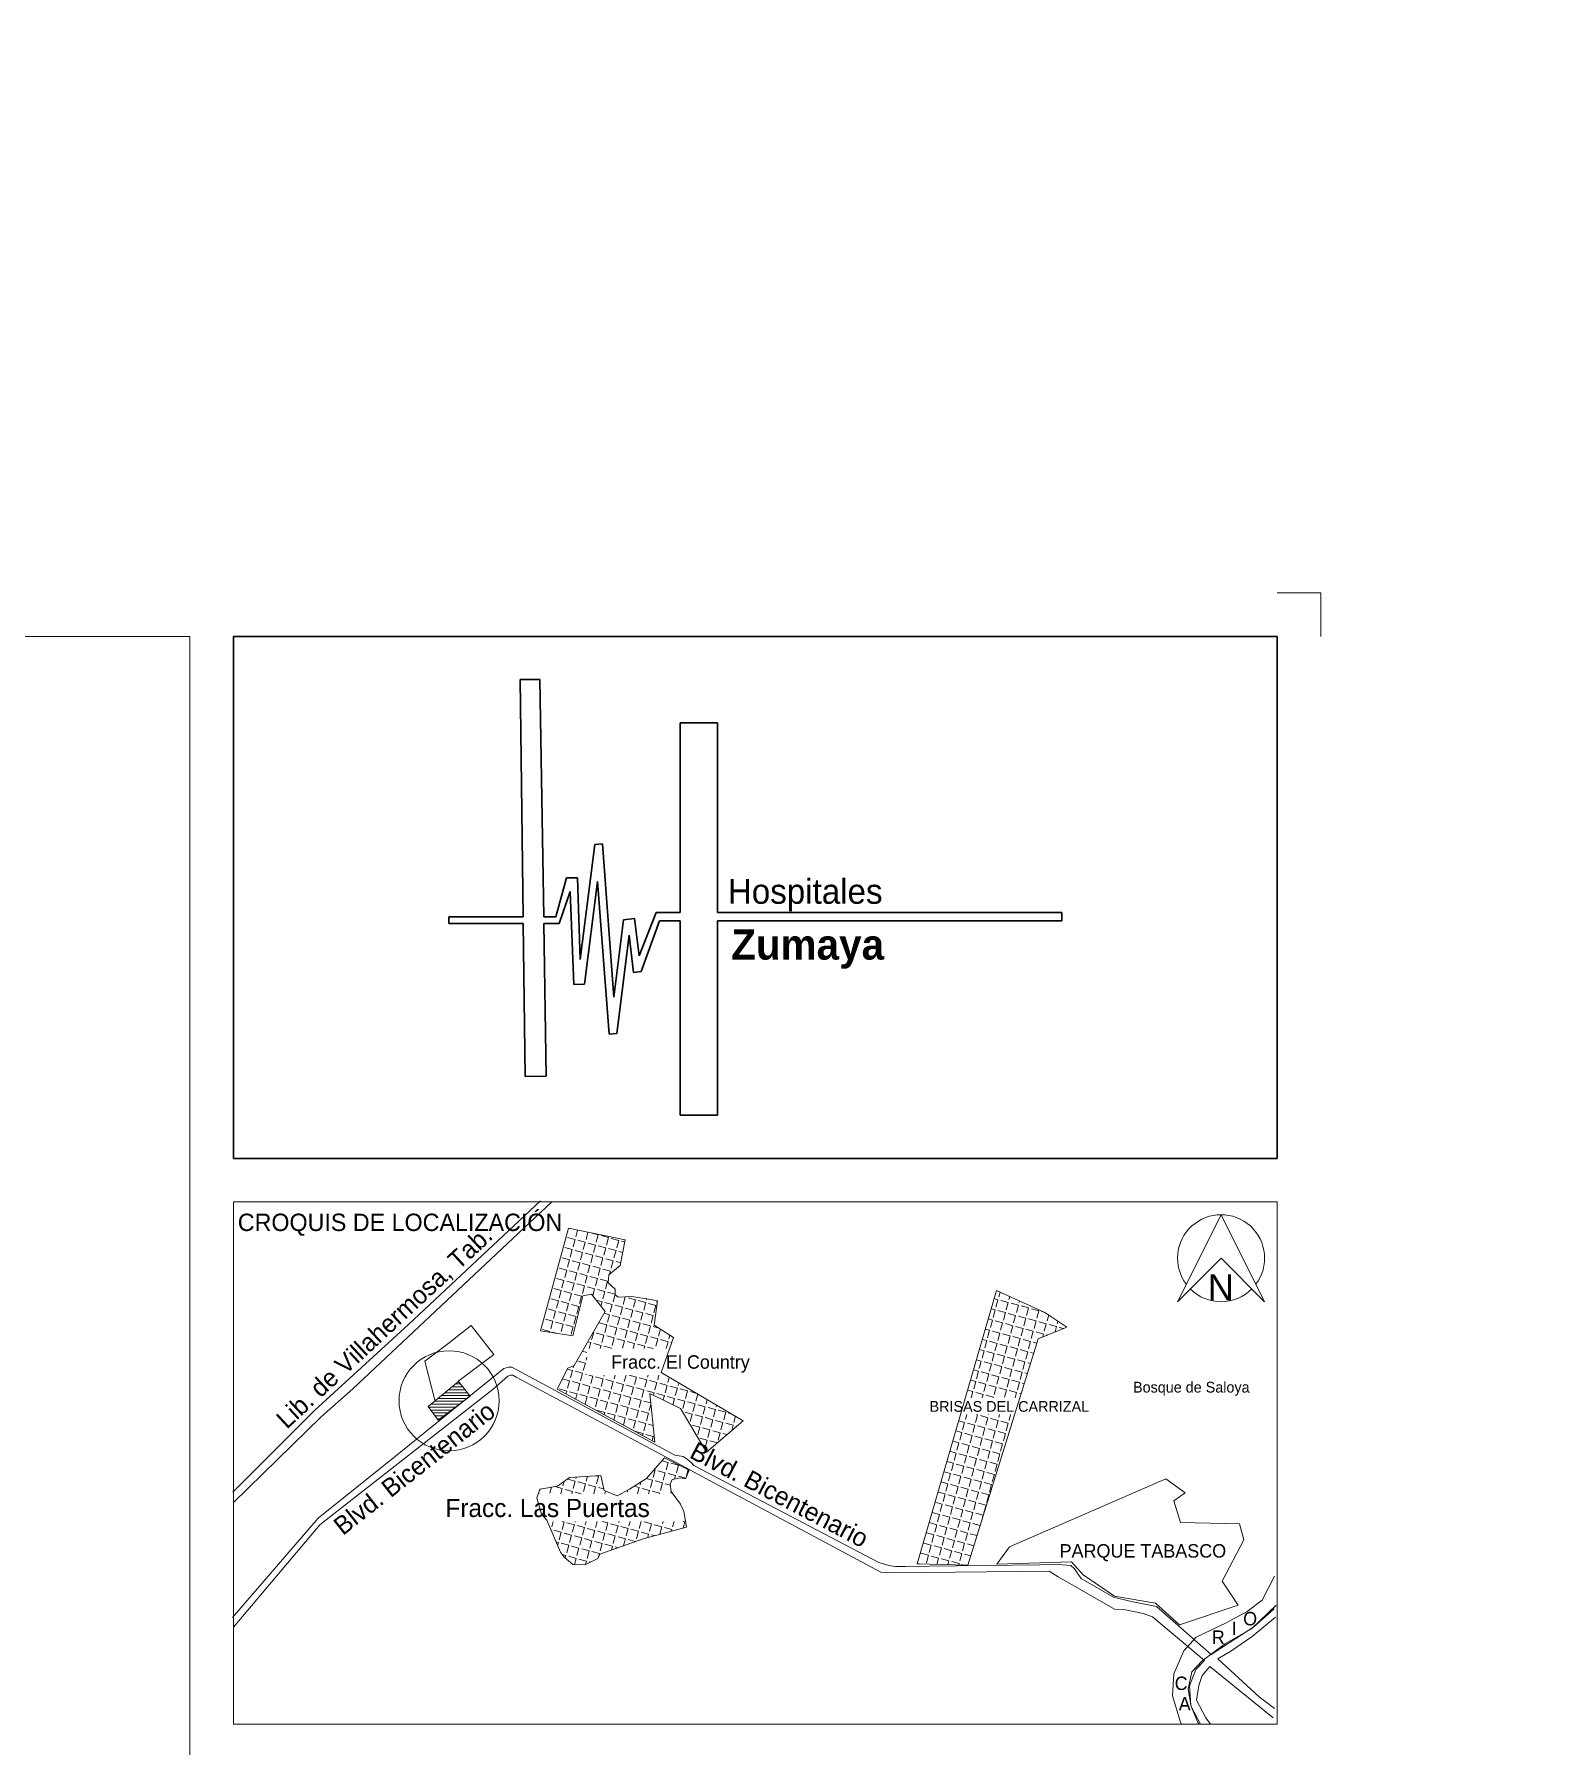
# Model space of a CAD drawing. Header units: metres. Extents: x -22 to 564, y 0 to 143.
# Drawn here: x 52.74 to 70.11, y 56.41 to 76.08 of the extents above; entities that cross this region are included whole.
import ezdxf
from ezdxf.xclip import XClip

# ---------------------------------------------------------------- set-up
doc = ezdxf.new("R2010")
doc.units = ezdxf.units.M
doc.header["$XCLIPFRAME"] = 2
doc.linetypes.add('XREF 1N HZ$0$HIDDEN2', pattern=[0.1875, 0.125, -0.0625])
doc.layers.add('XREF 1N HZ$0$LIMITE DE LOSA', color=8, linetype='XREF 1N HZ$0$HIDDEN2')
doc.layers.add('XREF PIE 1.100$0$G-ANNO-TTLB', color=7, linetype='Continuous', lineweight=9)
doc.layers.add('XREF PIE 1.100$0$G-IMPT', color=7, linetype='Continuous', lineweight=9)
doc.styles.add('XREF PIE 1.100$0$Arial', font='arial.ttf', dxfattribs={"height": 0.003})
doc.styles.add('XREF PIE 1.100$0$Century Gothic', font='GOTHIC.TTF', dxfattribs={"height": 0.002093})
doc.styles.add('XREF PIE 1.100$0$Century Gothic_1', font='GOTHIC.TTF', dxfattribs={"height": 0.001543})
doc.styles.add('XREF PIE 1.100$0$Century Gothic_2', font='GOTHIC.TTF', dxfattribs={"height": 0.001235})
doc.styles.add('XREF PIE 1.100$0$Century Gothic_3', font='GOTHIC.TTF', dxfattribs={"height": 0.002848})
doc.styles.add('XREF PIE 1.100$0$Century Gothic_B', font='GOTHICB.TTF', dxfattribs={"height": 0.003479})
doc.styles.add('XREF PIE 1.100$0$Franklin Gothic Book', font='FRABK.TTF', dxfattribs={"height": 0.002})

# ---------------------------------------------------------------- blocks, each defined once
blk = doc.blocks.new('XREF PIE 1.100$0$ZUM-TB-XX-PP_PIE DE PLANO - CDL_TERRENO_dwg-1452925-PLANTA BAJA GENERAL')
at = {"layer": 'XREF PIE 1.100$0$G-IMPT'}
for p, q in [((0.03957, 0.05677), (0.03936, 0.05601)), ((0.04076, 0.05653), (0.04054, 0.05569)), ((0.04499, 0.0554), (0.04462, 0.0555)), ((0.04453, 0.053), (0.04398, 0.05315)), ((0.04476, 0.0542), (0.0443, 0.05432)), ((0.04311, 0.05123), (0.0431, 0.05121)), ((0.08813, 0.04964), (0.08798, 0.0491)), ((0.04751, 0.04885), (0.04749, 0.04875)), ((0.04872, 0.04865), (0.04866, 0.04843)), ((0.08925, 0.04914), (0.08915, 0.04878)), ((0.09038, 0.04863), (0.09033, 0.04846)), ((0.09331, 0.0473), (0.09291, 0.04741)), ((0.04889, 0.0455), (0.04825, 0.04567)), ((0.04909, 0.04537), (0.04888, 0.04458)), ((0.09372, 0.04701), (0.09354, 0.04632)), ((0.09479, 0.04629), (0.09471, 0.046)), ((0.09545, 0.04546), (0.09494, 0.04559)), ((0.03724, 0.04488), (0.03672, 0.04502)), ((0.04824, 0.04315), (0.04761, 0.04332)), ((0.05017, 0.0447), (0.05005, 0.04427)), ((0.05037, 0.04383), (0.05029, 0.04386)), ((0.09234, 0.04378), (0.09195, 0.04388)), ((0.09357, 0.0447), (0.09345, 0.04474)), ((0.04064, 0.04269), (0.04011, 0.04284)), ((0.04064, 0.04215), (0.04054, 0.0418)), ((0.09162, 0.04145), (0.09131, 0.04153)), ((0.09198, 0.04261), (0.09163, 0.04271)), ((0.03911, 0.04119), (0.03905, 0.04095)), ((0.04064, 0.04017), (0.04046, 0.04022)), ((0.04261, 0.04011), (0.04258, 0.03999)), ((0.04387, 0.04011), (0.04375, 0.03967)), ((0.04514, 0.04011), (0.04493, 0.03935)), ((0.04766, 0.04011), (0.0476, 0.03988)), ((0.04892, 0.04011), (0.04877, 0.03956)), ((0.05011, 0.03984), (0.04995, 0.03924)), ((0.09126, 0.04028), (0.09099, 0.04036)), ((0.0235, 0.03742), (0.02684, 0.03742)), ((0.0239, 0.03775), (0.02718, 0.03775)), ((0.0243, 0.03808), (0.02691, 0.03808)), ((0.0247, 0.03842), (0.02664, 0.03842)), ((0.0251, 0.03875), (0.02637, 0.03875)), ((0.0255, 0.03908), (0.0261, 0.03908)), ((0.0512, 0.0392), (0.05112, 0.03892)), ((0.05325, 0.038), (0.05253, 0.0382)), ((0.05338, 0.03793), (0.05315, 0.03711)), ((0.09054, 0.03795), (0.09035, 0.038)), ((0.0909, 0.03912), (0.09067, 0.03918)), ((0.02246, 0.03642), (0.02554, 0.03642)), ((0.02269, 0.03676), (0.02598, 0.03676)), ((0.0227, 0.03609), (0.02509, 0.03609)), ((0.02294, 0.03576), (0.02464, 0.03576)), ((0.02309, 0.03709), (0.02643, 0.03709)), ((0.02318, 0.03543), (0.0242, 0.03543)), ((0.04797, 0.03691), (0.04719, 0.03712)), ((0.04799, 0.03669), (0.04781, 0.03604)), ((0.0481, 0.03561), (0.04805, 0.03563)), ((0.05447, 0.03729), (0.05433, 0.03679)), ((0.05555, 0.03665), (0.05551, 0.03647)), ((0.05726, 0.03565), (0.05691, 0.03574)), ((0.0843, 0.03556), (0.08414, 0.03499)), ((0.08682, 0.03556), (0.08681, 0.03553)), ((0.08808, 0.03556), (0.08799, 0.03521)), ((0.08935, 0.03556), (0.08916, 0.03489)), ((0.02342, 0.03509), (0.02375, 0.03509)), ((0.04823, 0.03432), (0.04773, 0.03445)), ((0.05773, 0.03537), (0.05754, 0.03465)), ((0.05786, 0.03422), (0.05777, 0.03425)), ((0.08945, 0.03446), (0.0894, 0.03448)), ((0.05563, 0.0323), (0.05478, 0.03253)), ((0.05674, 0.03326), (0.05627, 0.03339)), ((0.08909, 0.0333), (0.08908, 0.0333)), ((0.05452, 0.03134), (0.05446, 0.03136)), ((0.03802, 0.0279), (0.03788, 0.02738)), ((0.03942, 0.02839), (0.03938, 0.02823)), ((0.04071, 0.02847), (0.04055, 0.02791)), ((0.04684, 0.02783), (0.04675, 0.02749)), ((0.05024, 0.02746), (0.04965, 0.02762)), ((0.05199, 0.02824), (0.05115, 0.02847)), ((0.05228, 0.02925), (0.05209, 0.02856)), ((0.03526, 0.02701), (0.03521, 0.02684)), ((0.03658, 0.02723), (0.03639, 0.02652)), ((0.03999, 0.02646), (0.03929, 0.02665)), ((0.04257, 0.02702), (0.04196, 0.02718)), ((0.04277, 0.02677), (0.04268, 0.02646)), ((0.04463, 0.02646), (0.04458, 0.02647)), ((0.04533, 0.02689), (0.04525, 0.02663)), ((0.05033, 0.02674), (0.05028, 0.02653)), ((0.05175, 0.02452), (0.05175, 0.02452)), ((0.03676, 0.02327), (0.0366, 0.02267)), ((0.03929, 0.02327), (0.03927, 0.02321)), ((0.04055, 0.02327), (0.04045, 0.02289)), ((0.04181, 0.02327), (0.04162, 0.02257)), ((0.04434, 0.02327), (0.04429, 0.02311)), ((0.0456, 0.02327), (0.04547, 0.02279)), ((0.04686, 0.02327), (0.04665, 0.02247)), ((0.04838, 0.02165), (0.04805, 0.02174)), ((0.04939, 0.02327), (0.04932, 0.023)), ((0.05065, 0.02327), (0.05049, 0.02268)), ((0.08548, 0.02165), (0.0847, 0.02187)), ((0.08584, 0.02282), (0.08502, 0.02304)), ((0.0442, 0.02026), (0.04389, 0.02035)), ((0.0462, 0.02098), (0.04538, 0.0212)), ((0.08512, 0.02049), (0.08438, 0.02069)), ((0.04103, 0.0186), (0.0409, 0.01864)), ((0.07892, 0.01839), (0.07872, 0.01845)), ((0.08399, 0.01827), (0.08374, 0.01834)), ((0.08476, 0.01933), (0.08406, 0.01952))]:
    blk.add_line(p, q, dxfattribs=at)
at = {"layer": 'XREF PIE 1.100$0$G-IMPT', "flags": 128}
for points in [[(-0.00007, 0.02666), (0.00932, 0.03605), (0.02014, 0.0459), (0.03529, 0.06012)], [(0.12, 0.06), (0, 0.06), (0.12, 0.06), (0.12, 0), (0, 0), (0, 0.06)], [(0.03656, 0.05997), (0.01372, 0.03852), (0.0101, 0.03532), (0.00002, 0.02545)], [(0.03904, 0.05484), (0.03927, 0.05569), (0.03842, 0.05592)], [(0.04022, 0.05452), (0.04045, 0.05537), (0.03959, 0.0556)], [(0.04139, 0.0542), (0.04162, 0.05505), (0.04077, 0.05528)], [(0.04171, 0.05537), (0.04194, 0.05623), (0.04109, 0.05646)], [(0.04289, 0.05505), (0.04312, 0.05591), (0.04226, 0.05614)], [(0.04406, 0.05473), (0.0443, 0.05559), (0.04344, 0.05582)], [(0.0384, 0.05249), (0.03863, 0.05334), (0.03778, 0.05357)], [(0.03872, 0.05366), (0.03895, 0.05452), (0.0381, 0.05475)], [(0.03958, 0.05217), (0.03981, 0.05302), (0.03895, 0.05325)], [(0.0399, 0.05334), (0.04013, 0.0542), (0.03927, 0.05443)], [(0.04107, 0.05302), (0.0413, 0.05388), (0.04045, 0.05411)], [(0.04225, 0.0527), (0.04248, 0.05356), (0.04163, 0.05379)], [(0.04257, 0.05388), (0.0428, 0.05473), (0.04194, 0.05496)], [(0.04342, 0.05238), (0.04366, 0.05324), (0.0428, 0.05347)], [(0.04374, 0.05356), (0.04398, 0.05441), (0.04312, 0.05464)], [(0.03776, 0.05013), (0.03799, 0.05099), (0.03714, 0.05122)], [(0.03808, 0.05131), (0.03831, 0.05216), (0.03746, 0.0524)], [(0.03926, 0.05099), (0.03949, 0.05184), (0.03863, 0.05208)], [(0.04043, 0.05067), (0.04066, 0.05152), (0.03981, 0.05176)], [(0.04075, 0.05185), (0.04098, 0.0527), (0.04013, 0.05293)], [(0.04161, 0.05035), (0.04184, 0.05121), (0.04099, 0.05144)], [(0.04193, 0.05153), (0.04216, 0.05238), (0.04131, 0.05261)], [(0.04323, 0.05169), (0.04334, 0.05206), (0.04248, 0.05229)], [(0.03744, 0.04896), (0.03767, 0.04981), (0.03682, 0.05005)], [(0.03862, 0.04864), (0.03885, 0.04949), (0.03799, 0.04973)], [(0.03894, 0.04981), (0.03917, 0.05067), (0.03831, 0.0509)], [(0.03979, 0.04832), (0.04003, 0.04917), (0.03917, 0.04941)], [(0.04011, 0.04949), (0.04035, 0.05035), (0.03949, 0.05058)], [(0.0413, 0.04921), (0.04152, 0.05003), (0.04067, 0.05026)], [(0.04246, 0.04885), (0.0427, 0.04971), (0.04184, 0.04994)], [(0.04278, 0.05003), (0.04302, 0.05089), (0.04216, 0.05112)], [(0.04364, 0.04854), (0.04387, 0.04939), (0.04302, 0.04962)], [(0.0368, 0.04661), (0.03703, 0.04746), (0.03618, 0.0477)], [(0.03712, 0.04778), (0.03735, 0.04864), (0.0365, 0.04887)], [(0.03798, 0.04629), (0.03821, 0.04714), (0.03736, 0.04738)], [(0.0383, 0.04746), (0.03853, 0.04832), (0.03767, 0.04855)], [(0.03947, 0.04714), (0.03971, 0.048), (0.03885, 0.04823)], [(0.04224, 0.04803), (0.04238, 0.04853), (0.04169, 0.04872)], [(0.04332, 0.04736), (0.04355, 0.04821), (0.0427, 0.04845)], [(0.04449, 0.04704), (0.04473, 0.04789), (0.04387, 0.04813)], [(0.04481, 0.04822), (0.04505, 0.04907), (0.04495, 0.0491)], [(0.04567, 0.04672), (0.0459, 0.04757), (0.04505, 0.04781)], [(0.04599, 0.0479), (0.04622, 0.04875), (0.04537, 0.04898)], [(0.04685, 0.0464), (0.04708, 0.04725), (0.04622, 0.04749)], [(0.04717, 0.04758), (0.0474, 0.04843), (0.04654, 0.04866)], [(0.04834, 0.04726), (0.04857, 0.04811), (0.04772, 0.04834)], [(0.08734, 0.04674), (0.08757, 0.0476), (0.08713, 0.04772)], [(0.08766, 0.04792), (0.08789, 0.04877), (0.08747, 0.04889)], [(0.08851, 0.04642), (0.08875, 0.04728), (0.08789, 0.04751)], [(0.08883, 0.0476), (0.08907, 0.04845), (0.08821, 0.04869)], [(0.09001, 0.04728), (0.09024, 0.04813), (0.08939, 0.04837)], [(0.09118, 0.04696), (0.09142, 0.04782), (0.09056, 0.04805)], [(0.09236, 0.04664), (0.09259, 0.0475), (0.09174, 0.04773)], [(0.02315, 0.03722), (0.02202, 0.04171), (0.02463, 0.04371), (0.02731, 0.0458), (0.02993, 0.04245), (0.02579, 0.03935)], [(0.03637, 0.04502), (0.03639, 0.04511), (0.03554, 0.04534)], [(0.03648, 0.04543), (0.03671, 0.04629), (0.03586, 0.04652)], [(0.03766, 0.04511), (0.03789, 0.04597), (0.03704, 0.0462)], [(0.03883, 0.04479), (0.03907, 0.04565), (0.03821, 0.04588)], [(0.03915, 0.04597), (0.03939, 0.04682), (0.03853, 0.04706)], [(0.04268, 0.04501), (0.04291, 0.04586), (0.04206, 0.0461)], [(0.043, 0.04618), (0.04323, 0.04704), (0.04262, 0.04721)], [(0.04385, 0.04469), (0.04409, 0.04554), (0.04323, 0.04578)], [(0.04417, 0.04586), (0.04441, 0.04672), (0.04355, 0.04695)], [(0.04503, 0.04437), (0.04526, 0.04522), (0.04441, 0.04546)], [(0.04535, 0.04554), (0.04558, 0.0464), (0.04473, 0.04663)], [(0.04653, 0.04522), (0.04676, 0.04608), (0.0459, 0.04631)], [(0.0477, 0.0449), (0.04793, 0.04576), (0.04708, 0.04599)], [(0.04802, 0.04608), (0.04825, 0.04694), (0.0474, 0.04717)], [(0.0867, 0.04439), (0.08693, 0.04525), (0.08645, 0.04538)], [(0.08702, 0.04557), (0.08725, 0.04642), (0.08679, 0.04655)], [(0.08819, 0.04525), (0.08843, 0.0461), (0.08757, 0.04634)], [(0.08937, 0.04493), (0.0896, 0.04578), (0.08875, 0.04602)], [(0.08969, 0.0461), (0.08992, 0.04696), (0.08907, 0.04719)], [(0.09055, 0.04461), (0.09078, 0.04546), (0.08992, 0.0457)], [(0.09087, 0.04578), (0.0911, 0.04664), (0.09024, 0.04687)], [(0.09172, 0.04429), (0.09195, 0.04514), (0.0911, 0.04538)], [(0.09204, 0.04546), (0.09227, 0.04632), (0.09142, 0.04655)], [(0.09322, 0.04515), (0.09345, 0.046), (0.09259, 0.04623)], [(0.09445, 0.04506), (0.09462, 0.04568), (0.09377, 0.04591)], [(0.04091, 0.04315), (0.0411, 0.04383), (0.04074, 0.04393)], [(0.04118, 0.04415), (0.04142, 0.04501), (0.04136, 0.04502)], [(0.04217, 0.04315), (0.04227, 0.04351), (0.04142, 0.04375)], [(0.04236, 0.04383), (0.04259, 0.04469), (0.04174, 0.04492)], [(0.04344, 0.04315), (0.04345, 0.04319), (0.04259, 0.04343)], [(0.04353, 0.04351), (0.04377, 0.04437), (0.04291, 0.0446)], [(0.04471, 0.04319), (0.04494, 0.04405), (0.04409, 0.04428)], [(0.04596, 0.04315), (0.04612, 0.04373), (0.04526, 0.04396)], [(0.04621, 0.04405), (0.04644, 0.0449), (0.04558, 0.04514)], [(0.04722, 0.04315), (0.04729, 0.04341), (0.04644, 0.04364)], [(0.04738, 0.04373), (0.04761, 0.04458), (0.04676, 0.04482)], [(0.04856, 0.04341), (0.04879, 0.04426), (0.04793, 0.0445)], [(0.04975, 0.04315), (0.04996, 0.04394), (0.04911, 0.04418)], [(0.08638, 0.04322), (0.08661, 0.04407), (0.08611, 0.04421)], [(0.08755, 0.0429), (0.08779, 0.04375), (0.08693, 0.04399)], [(0.08787, 0.04407), (0.08811, 0.04493), (0.08725, 0.04516)], [(0.08873, 0.04258), (0.08896, 0.04343), (0.08811, 0.04367)], [(0.08905, 0.04375), (0.08928, 0.04461), (0.08843, 0.04484)], [(0.08991, 0.04226), (0.09014, 0.04311), (0.08928, 0.04335)], [(0.09023, 0.04343), (0.09046, 0.04429), (0.0896, 0.04452)], [(0.0914, 0.04311), (0.09163, 0.04397), (0.09078, 0.0442)], [(0.09304, 0.04449), (0.09313, 0.04482), (0.09227, 0.04506)], [(0.04022, 0.04063), (0.04046, 0.04148), (0.0396, 0.04171)], [(0.08574, 0.04087), (0.08597, 0.04172), (0.08543, 0.04187)], [(0.08606, 0.04204), (0.08629, 0.0429), (0.08577, 0.04304)], [(0.08691, 0.04055), (0.08715, 0.0414), (0.08629, 0.04163)], [(0.08723, 0.04172), (0.08747, 0.04258), (0.08661, 0.04281)], [(0.08809, 0.04023), (0.08832, 0.04108), (0.08747, 0.04131)], [(0.08841, 0.0414), (0.08864, 0.04226), (0.08779, 0.04249)], [(0.08959, 0.04108), (0.08982, 0.04194), (0.08896, 0.04217)], [(0.09076, 0.04076), (0.09099, 0.04162), (0.09014, 0.04185)], [(0.09108, 0.04194), (0.09131, 0.04279), (0.09046, 0.04303)], [(-0.00011, 0.01224), (0.00973, 0.02367), (0.01862, 0.03078), (0.0311, 0.04086), (0.03161, 0.04103), (0.03199, 0.041), (0.03265, 0.04068), (0.05074, 0.03089), (0.05171, 0.03076), (0.05215, 0.03045), (0.05262, 0.03007), (0.05294, 0.02973), (0.07419, 0.01858), (0.07535, 0.0182), (0.07606, 0.0181), (0.07726, 0.0181), (0.07998, 0.01815), (0.09271, 0.0183), (0.09485, 0.01832), (0.09626, 0.01822), (0.09666, 0.01787), (0.09747, 0.01672), (0.10119, 0.01456), (0.10305, 0.0141), (0.10612, 0.0135), (0.11242, 0.00798), (0.11732, 0.01116), (0.11965, 0.01323)], [(0.11098, 0), (0.11089, 0.00011), (0.11008, 0.00213), (0.10992, 0.00439), (0.11065, 0.00625), (0.11162, 0.0073), (0.10564, 0.0123), (0.10459, 0.0127), (0.10257, 0.01311), (0.10127, 0.01319), (0.09723, 0.01553), (0.09481, 0.0169), (0.09376, 0.01755), (0.07581, 0.01739), (0.07444, 0.01747), (0.0548, 0.02796), (0.05198, 0.0295), (0.04975, 0.03066), (0.03309, 0.03957), (0.03249, 0.03986), (0.0321, 0.04008), (0.03185, 0.04009), (0.03155, 0.03996), (0.02985, 0.0385), (0.01065, 0.02348), (0.00992, 0.0229), (0.00002, 0.01113)], [(0.03841, 0.0386), (0.03864, 0.03945), (0.03781, 0.03968)], [(0.03873, 0.03977), (0.03896, 0.04063), (0.03838, 0.04078)], [(0.03958, 0.03828), (0.03982, 0.03913), (0.03896, 0.03936)], [(0.0399, 0.03945), (0.04014, 0.04031), (0.03928, 0.04054)], [(0.04108, 0.03913), (0.04131, 0.03999), (0.04084, 0.04011)], [(0.04226, 0.03881), (0.04249, 0.03967), (0.04163, 0.0399)], [(0.04343, 0.03849), (0.04366, 0.03935), (0.04281, 0.03958)], [(0.0461, 0.03903), (0.04633, 0.03988), (0.04548, 0.04011)], [(0.04728, 0.03871), (0.04751, 0.03956), (0.04665, 0.0398)], [(0.04845, 0.03839), (0.04869, 0.03924), (0.04783, 0.03948)], [(0.0851, 0.03852), (0.08533, 0.03937), (0.08475, 0.03953)], [(0.08542, 0.03969), (0.08565, 0.04055), (0.08509, 0.0407)], [(0.0866, 0.03937), (0.08683, 0.04023), (0.08597, 0.04046)], [(0.08777, 0.03905), (0.088, 0.03991), (0.08715, 0.04014)], [(0.08895, 0.03873), (0.08918, 0.03959), (0.08832, 0.03982)], [(0.08927, 0.03991), (0.0895, 0.04076), (0.08864, 0.04099)], [(0.09012, 0.03841), (0.09035, 0.03927), (0.0895, 0.0395)], [(0.09044, 0.03959), (0.09067, 0.04044), (0.08982, 0.04068)], [(0.03823, 0.03793), (0.03832, 0.03827), (0.03747, 0.03851)], [(0.03933, 0.03733), (0.0395, 0.03796), (0.03864, 0.03819)], [(0.04044, 0.03678), (0.04067, 0.03764), (0.03982, 0.03787)], [(0.04076, 0.03796), (0.04099, 0.03881), (0.04014, 0.03904)], [(0.04162, 0.03646), (0.04185, 0.03732), (0.04099, 0.03755)], [(0.04194, 0.03764), (0.04217, 0.03849), (0.04131, 0.03872)], [(0.04311, 0.03732), (0.04334, 0.03817), (0.04249, 0.0384)], [(0.04429, 0.037), (0.04452, 0.03785), (0.04366, 0.03808)], [(0.04461, 0.03817), (0.04484, 0.03903), (0.04398, 0.03926)], [(0.04546, 0.03668), (0.04569, 0.03753), (0.04484, 0.03776)], [(0.04578, 0.03785), (0.04601, 0.03871), (0.04516, 0.03894)], [(0.04664, 0.03636), (0.04687, 0.03721), (0.04602, 0.03744)], [(0.04696, 0.03753), (0.04719, 0.03839), (0.04634, 0.03862)], [(0.04829, 0.03779), (0.04837, 0.03807), (0.04751, 0.0383)], [(0.0494, 0.03724), (0.04954, 0.03775), (0.04869, 0.03798)], [(0.04963, 0.03807), (0.04986, 0.03892), (0.04901, 0.03916)], [(0.05052, 0.0367), (0.05072, 0.03743), (0.04986, 0.03766)], [(0.0508, 0.03775), (0.05104, 0.0386), (0.05018, 0.03884)], [(0.05198, 0.03743), (0.05221, 0.03828), (0.05136, 0.03852)], [(0.08482, 0.03748), (0.08501, 0.0382), (0.08441, 0.03836)], [(0.08608, 0.03748), (0.08619, 0.03788), (0.08533, 0.03811)], [(0.08628, 0.0382), (0.08651, 0.03905), (0.08565, 0.03928)], [(0.08734, 0.03748), (0.08736, 0.03756), (0.08651, 0.03779)], [(0.08745, 0.03788), (0.08768, 0.03873), (0.08683, 0.03896)], [(0.08863, 0.03756), (0.08886, 0.03841), (0.088, 0.03864)], [(0.08987, 0.03748), (0.09003, 0.03809), (0.08918, 0.03832)], [(0.04153, 0.03614), (0.04153, 0.03614), (0.04152, 0.03614)], [(0.04263, 0.03554), (0.0427, 0.03582), (0.04185, 0.03605)], [(0.04279, 0.03614), (0.04302, 0.037), (0.04217, 0.03723)], [(0.04373, 0.03494), (0.04388, 0.0355), (0.04302, 0.03573)], [(0.04397, 0.03582), (0.0442, 0.03668), (0.04334, 0.03691)], [(0.04483, 0.03434), (0.04505, 0.03518), (0.0442, 0.03541)], [(0.04514, 0.0355), (0.04537, 0.03636), (0.04452, 0.03659)], [(0.04632, 0.03518), (0.04655, 0.03604), (0.0457, 0.03627)], [(0.04749, 0.03486), (0.04773, 0.03572), (0.04687, 0.03595)], [(0.05166, 0.03625), (0.05189, 0.03711), (0.05104, 0.03734)], [(0.05251, 0.03476), (0.05275, 0.03561), (0.05189, 0.03584)], [(0.05283, 0.03593), (0.05307, 0.03679), (0.05221, 0.03702)], [(0.05369, 0.03444), (0.05392, 0.03529), (0.05307, 0.03553)], [(0.05401, 0.03561), (0.05424, 0.03647), (0.05339, 0.0367)], [(0.05519, 0.03529), (0.05542, 0.03615), (0.05456, 0.03638)], [(0.05636, 0.03497), (0.05659, 0.03583), (0.05574, 0.03606)], [(0.08532, 0.03467), (0.08555, 0.03552), (0.08542, 0.03556)], [(0.08649, 0.03435), (0.08672, 0.0352), (0.08587, 0.03544)], [(0.046, 0.03401), (0.04623, 0.03486), (0.04538, 0.03509)], [(0.04703, 0.03315), (0.04709, 0.03337), (0.04623, 0.0336)], [(0.04717, 0.03369), (0.04741, 0.03454), (0.04655, 0.03477)], [(0.05337, 0.03326), (0.0536, 0.03412), (0.05275, 0.03435)], [(0.05455, 0.03294), (0.05478, 0.0338), (0.05392, 0.03403)], [(0.05487, 0.03412), (0.0551, 0.03497), (0.05424, 0.03521)], [(0.05572, 0.03262), (0.05595, 0.03348), (0.0551, 0.03371)], [(0.05604, 0.0338), (0.05627, 0.03465), (0.05542, 0.03489)], [(0.05729, 0.03373), (0.05745, 0.03433), (0.05659, 0.03457)], [(0.0835, 0.03264), (0.08373, 0.03349), (0.08305, 0.03368)], [(0.08382, 0.03381), (0.08405, 0.03467), (0.08339, 0.03485)], [(0.085, 0.03349), (0.08523, 0.03435), (0.08437, 0.03458)], [(0.08617, 0.03317), (0.0864, 0.03403), (0.08555, 0.03426)], [(0.08735, 0.03285), (0.08758, 0.03371), (0.08672, 0.03394)], [(0.08767, 0.03403), (0.0879, 0.03489), (0.08704, 0.03512)], [(0.08852, 0.03253), (0.08875, 0.03339), (0.0879, 0.03362)], [(0.08884, 0.03371), (0.08907, 0.03457), (0.08822, 0.0348)], [(0.04813, 0.03255), (0.04826, 0.03305), (0.04741, 0.03328)], [(0.05423, 0.03177), (0.05446, 0.03262), (0.0536, 0.03285)], [(0.08318, 0.03146), (0.08341, 0.03232), (0.08271, 0.03251)], [(0.08436, 0.03114), (0.08459, 0.032), (0.08373, 0.03223)], [(0.08468, 0.03232), (0.08491, 0.03317), (0.08405, 0.03341)], [(0.08553, 0.03082), (0.08576, 0.03168), (0.08491, 0.03191)], [(0.08585, 0.032), (0.08608, 0.03285), (0.08523, 0.03309)], [(0.08671, 0.0305), (0.08694, 0.03136), (0.08608, 0.03159)], [(0.08703, 0.03168), (0.08726, 0.03253), (0.0864, 0.03277)], [(0.0882, 0.03136), (0.08843, 0.03221), (0.08758, 0.03245)], [(0.04974, 0.0292), (0.04997, 0.03005), (0.04926, 0.03025)], [(0.05092, 0.02888), (0.05115, 0.02974), (0.05029, 0.02997)], [(0.08254, 0.02911), (0.08277, 0.02997), (0.08203, 0.03017)], [(0.08286, 0.03029), (0.08309, 0.03114), (0.08237, 0.03134)], [(0.08372, 0.02879), (0.08395, 0.02965), (0.08309, 0.02988)], [(0.08404, 0.02997), (0.08427, 0.03082), (0.08341, 0.03106)], [(0.08489, 0.02847), (0.08512, 0.02933), (0.08427, 0.02956)], [(0.08521, 0.02965), (0.08544, 0.0305), (0.08459, 0.03074)], [(0.08639, 0.02933), (0.08662, 0.03018), (0.08576, 0.03042)], [(0.08756, 0.02901), (0.0878, 0.02986), (0.08694, 0.0301)], [(0.08788, 0.03018), (0.08812, 0.03104), (0.08726, 0.03127)], [(0.03906, 0.02706), (0.03929, 0.02791), (0.03843, 0.02814)], [(0.04023, 0.02674), (0.04047, 0.02759), (0.03961, 0.02782)], [(0.04173, 0.02759), (0.04196, 0.02845), (0.04165, 0.02853)], [(0.04793, 0.02717), (0.04816, 0.02802), (0.04745, 0.02822)], [(0.04824, 0.02834), (0.04848, 0.0292), (0.04836, 0.02923)], [(0.0491, 0.02685), (0.04933, 0.0277), (0.04848, 0.02794)], [(0.04942, 0.02802), (0.04965, 0.02888), (0.0488, 0.02911)], [(0.05072, 0.02817), (0.05083, 0.02856), (0.04997, 0.02879)], [(0.0819, 0.02676), (0.08213, 0.02762), (0.08135, 0.02783)], [(0.08222, 0.02794), (0.08245, 0.02879), (0.08169, 0.029)], [(0.0834, 0.02762), (0.08363, 0.02847), (0.08277, 0.0287)], [(0.08457, 0.0273), (0.0848, 0.02815), (0.08395, 0.02838)], [(0.08575, 0.02698), (0.08598, 0.02783), (0.08513, 0.02806)], [(0.08607, 0.02815), (0.0863, 0.02901), (0.08545, 0.02924)], [(0.08692, 0.02666), (0.08716, 0.02751), (0.0863, 0.02775)], [(0.08724, 0.02783), (0.08748, 0.02869), (0.08662, 0.02892)], [(0.03511, 0.02646), (0.03512, 0.02652), (0.03507, 0.02653)], [(0.03763, 0.02646), (0.03779, 0.02706), (0.03694, 0.02729)], [(0.03889, 0.02646), (0.03897, 0.02674), (0.03812, 0.02697)], [(0.04142, 0.02646), (0.04164, 0.02727), (0.04079, 0.0275)], [(0.04647, 0.02646), (0.04666, 0.02717), (0.04605, 0.02733)], [(0.04773, 0.02646), (0.04784, 0.02685), (0.04698, 0.02708)], [(0.04899, 0.02646), (0.04901, 0.02653), (0.04816, 0.02676)], [(0.08158, 0.02559), (0.08181, 0.02644), (0.08101, 0.02666)], [(0.08276, 0.02527), (0.08299, 0.02612), (0.08213, 0.02635)], [(0.08308, 0.02644), (0.08331, 0.0273), (0.08245, 0.02753)], [(0.08393, 0.02495), (0.08417, 0.0258), (0.08331, 0.02603)], [(0.08425, 0.02612), (0.08448, 0.02698), (0.08363, 0.02721)], [(0.08511, 0.02463), (0.08534, 0.02548), (0.08449, 0.02571)], [(0.08543, 0.0258), (0.08566, 0.02666), (0.08481, 0.02689)], [(0.0866, 0.02548), (0.08684, 0.02634), (0.08598, 0.02657)], [(0.08094, 0.02324), (0.08117, 0.02409), (0.08034, 0.02432)], [(0.08126, 0.02441), (0.08149, 0.02527), (0.08068, 0.02549)], [(0.08212, 0.02292), (0.08235, 0.02377), (0.0815, 0.024)], [(0.08244, 0.02409), (0.08267, 0.02495), (0.08181, 0.02518)], [(0.08329, 0.0226), (0.08353, 0.02345), (0.08267, 0.02368)], [(0.08361, 0.02377), (0.08385, 0.02463), (0.08299, 0.02486)], [(0.08479, 0.02345), (0.08502, 0.02431), (0.08417, 0.02454)], [(0.08612, 0.02372), (0.0862, 0.02399), (0.08534, 0.02422)], [(0.08628, 0.02431), (0.08652, 0.02516), (0.08566, 0.02539)], [(0.0365, 0.02229), (0.03652, 0.02235), (0.03646, 0.02237)], [(0.03746, 0.02118), (0.03769, 0.02203), (0.03684, 0.02227)], [(0.03778, 0.02236), (0.03801, 0.02321), (0.0378, 0.02327)], [(0.03863, 0.02086), (0.03887, 0.02171), (0.03801, 0.02195)], [(0.03895, 0.02204), (0.03919, 0.02289), (0.03833, 0.02312)], [(0.04013, 0.02172), (0.04036, 0.02257), (0.03951, 0.0228)], [(0.0413, 0.0214), (0.04154, 0.02225), (0.04068, 0.02248)], [(0.04248, 0.02108), (0.04271, 0.02193), (0.04186, 0.02216)], [(0.0428, 0.02225), (0.04303, 0.02311), (0.04244, 0.02327)], [(0.04366, 0.02076), (0.04389, 0.02161), (0.04303, 0.02184)], [(0.04397, 0.02193), (0.04421, 0.02279), (0.04335, 0.02302)], [(0.04515, 0.02161), (0.04538, 0.02247), (0.04453, 0.0227)], [(0.04633, 0.02129), (0.04656, 0.02215), (0.0457, 0.02238)], [(0.04763, 0.02145), (0.04773, 0.02183), (0.04688, 0.02206)], [(0.04782, 0.02215), (0.04805, 0.023), (0.0472, 0.02323)], [(0.049, 0.02183), (0.04923, 0.02268), (0.04837, 0.02291)], [(0.05036, 0.02218), (0.0504, 0.02236), (0.04955, 0.0226)], [(0.05172, 0.02255), (0.0519, 0.02322), (0.05172, 0.02327)], [(0.0803, 0.02088), (0.08053, 0.02174), (0.07968, 0.02197)], [(0.08062, 0.02206), (0.08085, 0.02291), (0.08, 0.02315)], [(0.08148, 0.02056), (0.08171, 0.02142), (0.08086, 0.02165)], [(0.0818, 0.02174), (0.08203, 0.02259), (0.08118, 0.02283)], [(0.08297, 0.02142), (0.08321, 0.02227), (0.08235, 0.02251)], [(0.08415, 0.0211), (0.08438, 0.02195), (0.08353, 0.02219)], [(0.08447, 0.02228), (0.0847, 0.02313), (0.08385, 0.02336)], [(0.03727, 0.02047), (0.03737, 0.02086), (0.03707, 0.02094)], [(0.03831, 0.01968), (0.03855, 0.02054), (0.03769, 0.02077)], [(0.03949, 0.01936), (0.03972, 0.02022), (0.03887, 0.02045)], [(0.03981, 0.02054), (0.04004, 0.02139), (0.03919, 0.02163)], [(0.04066, 0.01904), (0.0409, 0.0199), (0.04004, 0.02013)], [(0.04098, 0.02022), (0.04122, 0.02107), (0.04036, 0.02131)], [(0.04197, 0.0192), (0.04207, 0.01958), (0.04122, 0.01981)], [(0.04216, 0.0199), (0.04239, 0.02076), (0.04154, 0.02099)], [(0.04345, 0.02), (0.04357, 0.02044), (0.04271, 0.02067)], [(0.04485, 0.0205), (0.04506, 0.02129), (0.04421, 0.02152)], [(0.07998, 0.01971), (0.08021, 0.02056), (0.07936, 0.0208)], [(0.08116, 0.01939), (0.08139, 0.02024), (0.08054, 0.02048)], [(0.08233, 0.01907), (0.08257, 0.01992), (0.08171, 0.02016)], [(0.08265, 0.02024), (0.08289, 0.0211), (0.08203, 0.02133)], [(0.08351, 0.01875), (0.08374, 0.0196), (0.08289, 0.01984)], [(0.08383, 0.01992), (0.08406, 0.02078), (0.08321, 0.02101)], [(0.03815, 0.01908), (0.03823, 0.01936), (0.03778, 0.01948)], [(0.03921, 0.01833), (0.0394, 0.01904), (0.03855, 0.01928)], [(0.04047, 0.01833), (0.04058, 0.01872), (0.03972, 0.01896)], [(0.07966, 0.01853), (0.0799, 0.01939), (0.07904, 0.01962)], [(0.08087, 0.01835), (0.08107, 0.01907), (0.08022, 0.0193)], [(0.08213, 0.01832), (0.08225, 0.01875), (0.08139, 0.01898)], [(0.08338, 0.01829), (0.08342, 0.01843), (0.08257, 0.01866)], [(0.1197, 0.017), (0.11828, 0.01425), (0.11653, 0.01292), (0.1142, 0.01167), (0.11069, 0.01), (0.10927, 0.00842), (0.1081, 0.00575), (0.10794, 0.00325), (0.10885, 0.00033), (0.10899, 0)], [(0.11116, 0), (0.11011, 0.002), (0.10977, 0.004), (0.11019, 0.006), (0.11136, 0.00725), (0.11403, 0.00925), (0.11703, 0.01092), (0.11987, 0.01367)], [(0.1198, 0.01227), (0.11712, 0.01005), (0.11465, 0.00838), (0.11318, 0.00748), (0.11793, 0.00314), (0.1197, 0.00177)], [(0.11954, 0.00072), (0.11226, 0.00662), (0.11138, 0.00557), (0.11097, 0.00444), (0.11073, 0.00274), (0.11178, 0.00072), (0.11232, 0)]]:
    blk.add_lwpolyline(points, dxfattribs=at)
for points in [[(0.11854, 0.04854), (0.11354, 0.05354), (0.10854, 0.04854), (0.11354, 0.05854)], [(0.0372, 0.03849), (0.03843, 0.04089), (0.03918, 0.04122), (0.04273, 0.04741), (0.04116, 0.04939), (0.04017, 0.04922), (0.03901, 0.0446), (0.03529, 0.04519), (0.03852, 0.05698), (0.04505, 0.05566), (0.04447, 0.05269), (0.04314, 0.05162), (0.04306, 0.05071), (0.04389, 0.04997), (0.04389, 0.04931), (0.04422, 0.04906), (0.04579, 0.04914), (0.04777, 0.04881), (0.04876, 0.04864), (0.04835, 0.04584), (0.05058, 0.04444), (0.04918, 0.04039), (0.0586, 0.03486), (0.05438, 0.03123), (0.05141, 0.03626), (0.04786, 0.038), (0.04843, 0.03238)], [(0.07862, 0.0184), (0.08774, 0.04982), (0.09329, 0.04731), (0.0958, 0.0456), (0.0925, 0.04428), (0.08443, 0.01826)], [(0.02586, 0.03938), (0.02723, 0.03768), (0.02353, 0.03493), (0.0224, 0.03651)], [(0.04955, 0.03058), (0.04748, 0.02823), (0.04552, 0.027), (0.04412, 0.02622), (0.04261, 0.02684), (0.04222, 0.02857), (0.03864, 0.02834), (0.03724, 0.02734), (0.03523, 0.027), (0.03489, 0.026), (0.0354, 0.0241), (0.03601, 0.02343), (0.03758, 0.01974), (0.03803, 0.01918), (0.03903, 0.01834), (0.04038, 0.01829), (0.04189, 0.01901), (0.04211, 0.01952), (0.04709, 0.0213), (0.05207, 0.02264), (0.05179, 0.02443), (0.0514, 0.02527), (0.05033, 0.02672), (0.05022, 0.02756), (0.05045, 0.02812), (0.0514, 0.02829), (0.05196, 0.02818), (0.0524, 0.02918)], [(0.08775, 0.01839), (0.0892, 0.02038), (0.10718, 0.02817), (0.10942, 0.02658), (0.1081, 0.02566), (0.10889, 0.02315), (0.11564, 0.02302), (0.11616, 0.02117), (0.11365, 0.01641), (0.1155, 0.01364), (0.10876, 0.0114), (0.106, 0.01389), (0.10127, 0.01471), (0.09768, 0.01715), (0.09633, 0.01865)]]:
    blk.add_lwpolyline(points, close=True, dxfattribs=at)
at = {"layer": 'XREF PIE 1.100$0$G-IMPT', "color": 1, "true_color": 0xff0000}
blk.add_circle((0.02479, 0.03715), 0.00575, dxfattribs=at)
at = {"layer": 'XREF PIE 1.100$0$G-IMPT'}
for start, end in [(323.1301, 216.8699), (225, 315)]:
    blk.add_arc((0.11354, 0.05354), 0.005, start, end, dxfattribs=at)
at = {"layer": 'XREF PIE 1.100$0$G-IMPT', "char_height": 0.0020928, "attachment_point": 2, "line_spacing_factor": 0.984502, "style": 'XREF PIE 1.100$0$Century Gothic'}
for s, insert, width, rotation in [('Lib. de Villahermosa, Tab.', (0.01663, 0.0464), 0.0422192, 42.8301), ('Blvd. Bicentenario', (0.02014, 0.03022), 0.0298419, 38.25), ('Blvd. Bicentenario', (0.06325, 0.02729), 0.0298419, 332.3168)]:
    blk.add_mtext(s, dxfattribs=dict(at, insert=insert, width=width, rotation=rotation))
at = {"layer": 'XREF PIE 1.100$0$G-IMPT'}
for s, insert, char_height, width, attachment_point, line_spacing_factor, style in [('N', (0.11199, 0.05169), 0.003, 0.0035992, 1, 0.941778, 'XREF PIE 1.100$0$Arial'), ('Fracc. El Country', (0.05139, 0.04238), 0.0015431, 0.0207464, 2, 0.984502, 'XREF PIE 1.100$0$Century Gothic_1'), ('Bosque de Saloya', (0.11012, 0.03933), 0.0012345, 0.0176182, 2, 0.984502, 'XREF PIE 1.100$0$Century Gothic_2'), ('BRISAS DEL CARRIZAL', (0.0892, 0.03712), 0.0012345, 0.0206345, 2, 0.984502, 'XREF PIE 1.100$0$Century Gothic_2'), ('Fracc. Las Puertas', (0.03612, 0.02588), 0.0020928, 0.0298157, 2, 0.984502, 'XREF PIE 1.100$0$Century Gothic'), ('PARQUE TABASCO', (0.10455, 0.02067), 0.0015431, 0.0226799, 2, 0.984502, 'XREF PIE 1.100$0$Century Gothic_1'), ('O', (0.11688, 0.01288), 0.00154, 0.0022042, 2, 0.984502, 'XREF PIE 1.100$0$Century Gothic_1'), ('R', (0.11322, 0.01075), 0.00154, 0.0015468, 2, 0.984502, 'XREF PIE 1.100$0$Century Gothic_1'), ('I', (0.11503, 0.01177), 0.00154, 0.0006187, 2, 0.984502, 'XREF PIE 1.100$0$Century Gothic_1'), ('C', (0.10895, 0.00545), 0.00154, 0.0020688, 2, 0.984502, 'XREF PIE 1.100$0$Century Gothic_1'), ('A', (0.10936, 0.0031), 0.00154, 0.0018948, 2, 0.984502, 'XREF PIE 1.100$0$Century Gothic_1')]:
    blk.add_mtext(s, dxfattribs=dict(at, insert=insert, char_height=char_height, width=width, attachment_point=attachment_point, line_spacing_factor=line_spacing_factor, style=style))
blk = doc.blocks.new('XREF PIE 1.100$0$ZUM-TB-XX-PP_PIE DE PLANO - ZUM_TB_PP_XX__PIE DE PLANO 90x60cm-1443826-PLANTA BAJA GENERAL')
at = {"layer": 'XREF PIE 1.100$0$G-ANNO-TTLB'}
for p, q in [((0.4318, 0.6), (0.4268, 0.6)), ((0.4318, 0.595), (0.4318, 0.6))]:
    blk.add_line(p, q, dxfattribs=at)
at = {"layer": 'XREF PIE 1.100$0$G-ANNO-TTLB', "lineweight": 20}
for p, q in [((0.3018, 0.595), (-0.4632, 0.595)), ((0.3018, 0.005), (0.3018, 0.595))]:
    blk.add_line(p, q, dxfattribs=at)
at = {"layer": 'XREF PIE 1.100$0$G-ANNO-TTLB', "lineweight": 30}
for p, q in [((0.4268, 0.595), (0.3068, 0.595)), ((0.3068, 0.535), (0.3068, 0.595)), ((0.4268, 0.535), (0.4268, 0.595)), ((0.34204, 0.59004), (0.33978, 0.59004)), ((0.33978, 0.59004), (0.34011, 0.56276)), ((0.34247, 0.56276), (0.34204, 0.59004)), ((0.36246, 0.58506), (0.35814, 0.58506)), ((0.35814, 0.58506), (0.35814, 0.56326)), ((0.36246, 0.56326), (0.36246, 0.58506)), ((0.34833, 0.57109), (0.34666, 0.55788)), ((0.34921, 0.57116), (0.34833, 0.57109)), ((0.35053, 0.55355), (0.34921, 0.57116)), ((0.34507, 0.56725), (0.34385, 0.56276)), ((0.34635, 0.56725), (0.34507, 0.56725)), ((0.34666, 0.55788), (0.34635, 0.56725)), ((0.34717, 0.55503), (0.34866, 0.56685)), ((0.34866, 0.56685), (0.35001, 0.54929)), ((0.34423, 0.56199), (0.34552, 0.56569)), ((0.34552, 0.56569), (0.34595, 0.55498)), ((0.34011, 0.56276), (0.33157, 0.56276)), ((0.33157, 0.56276), (0.33157, 0.56199)), ((0.34385, 0.56276), (0.34247, 0.56276)), ((0.35539, 0.56326), (0.35345, 0.55827)), ((0.35814, 0.56326), (0.35539, 0.56326)), ((0.40203, 0.56326), (0.36246, 0.56326)), ((0.40203, 0.56326), (0.40203, 0.56231)), ((0.33157, 0.56199), (0.34012, 0.56199)), ((0.34012, 0.56199), (0.34034, 0.54442)), ((0.34275, 0.54446), (0.34248, 0.56199)), ((0.34248, 0.56199), (0.34423, 0.56199)), ((0.35166, 0.56243), (0.35053, 0.55355)), ((0.35086, 0.54935), (0.35229, 0.56066)), ((0.35292, 0.56258), (0.35166, 0.56243)), ((0.35229, 0.56066), (0.35278, 0.55639)), ((0.35345, 0.55827), (0.35292, 0.56258)), ((0.35367, 0.55649), (0.35579, 0.56231)), ((0.35579, 0.56231), (0.35814, 0.56231)), ((0.35814, 0.56231), (0.35814, 0.53996)), ((0.36246, 0.53996), (0.36246, 0.56231)), ((0.36246, 0.56231), (0.40203, 0.56231)), ((0.34595, 0.55498), (0.34717, 0.55503)), ((0.35278, 0.55639), (0.35367, 0.55649)), ((0.35001, 0.54929), (0.35086, 0.54935)), ((0.34034, 0.54442), (0.34275, 0.54446)), ((0.35814, 0.53996), (0.36246, 0.53996)), ((0.3068, 0.535), (0.4268, 0.535))]:
    blk.add_line(p, q, dxfattribs=at)
blk.add_blockref('XREF PIE 1.100$0$ZUM-TB-XX-PP_PIE DE PLANO - CDL_TERRENO_dwg-1452925-PLANTA BAJA GENERAL', (0.3068, 0.47))
at = {"layer": 'XREF PIE 1.100$0$G-ANNO-TTLB', "attachment_point": 1}
for s, insert, char_height, width, style in [('Hospitales', (0.36364, 0.56712), 0.002848, 0.0241308, 'XREF PIE 1.100$0$Century Gothic_3'), ('Zumaya', (0.36402, 0.56133), 0.003479, 0.0238903, 'XREF PIE 1.100$0$Century Gothic_B'), ('CROQUIS DE LOCALIZACIÓN', (0.3073, 0.52866), 0.002, 0.0420886, 'XREF PIE 1.100$0$Franklin Gothic Book')]:
    blk.add_mtext(s, dxfattribs=dict(at, insert=insert, char_height=char_height, width=width, style=style))
blk = doc.blocks.new('XREF 1N HZ')
at = {"layer": 'XREF 1N HZ$0$LIMITE DE LOSA', "ltscale": 1.5}
blk.add_lwpolyline([(1.5, 42.698), (2.7, 42.698), (2.7, 42.548), (79.53, 42.548), (79.53, 42.698), (80.73, 42.698), (80.73, 2.248), (79.53, 2.248), (79.53, 2.398), (2.7, 2.398), (2.7, 2.248), (1.5, 2.248), (1.5, 42.698)], dxfattribs=at)

msp = doc.modelspace()

# ---------------------------------------------------------------- block references
ref = msp.add_blockref('XREF 1N HZ', (103.763, 55.565, 0.007), dxfattribs=dict(rotation=72.44328195831014))
XClip(ref).set_block_clipping_path([(-0.7212680314, 9.1356981396), (4.6355815739, 20.3856976479)])
at = {"layer": 'XREF PIE 1.100$0$G-ANNO-TTLB', "xscale": 100.0000000000004, "yscale": 100.0000000000004, "zscale": 100.0000000000004}
msp.add_blockref('XREF PIE 1.100$0$ZUM-TB-XX-PP_PIE DE PLANO - ZUM_TB_PP_XX__PIE DE PLANO 90x60cm-1443826-PLANTA BAJA GENERAL', (24.352, 9.662), dxfattribs=at)

doc.saveas('drawing.dxf')
